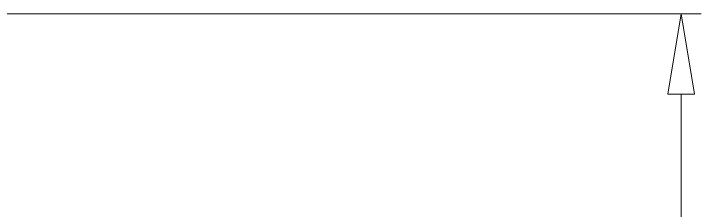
# Model space of a CAD drawing. Header units: millimetres. Extents: x 1786 to 4177, y -2705 to -1639.
# Drawn here: x 3549.7 to 3579.23, y -1819.2 to -1810.76 of the extents above; entities that cross this region are included whole.
import ezdxf

# ---------------------------------------------------------------- set-up
doc = ezdxf.new("R2010")
doc.units = ezdxf.units.MM
doc.layers.add('dim', color=3, linetype='Continuous', lineweight=9)
doc.styles.add('FFS', font='simfang0.ttf', dxfattribs={"width": 0.85})
doc.dimstyles.new('YanXiu', dxfattribs={"dimtxt": 2.5, "dimasz": 2.2, "dimexe": 1, "dimexo": 0.6, "dimgap": 0.66, "dimtad": 0, "dimzin": 9, "dimdsep": 46, "dimtxsty": 'FFS', "dimblk": 'CLOSEDBLANK', "dimcen": 0, "dimclrd": 256, "dimclre": 131, "dimclrt": 42, "dimazin": 2, "dimtfac": 1, "dimtofl": 0, "dimtmove": 0, "dimatfit": 3, "dimldrblk": 'CLOSEDBLANK', "dimfxl": 0, "dimlwd": 5, "dimlwe": 5, "dimarcsym": 0})

# ---------------------------------------------------------------- blocks, each defined once
blk = doc.blocks.new('_ClosedBlank')
at = {"color": 0, "linetype": 'ByBlock', "lineweight": -2}
for p, q in [((-1, 0.1667), (0, 0)), ((-1, 0.1667), (-1, -0.1667)), ((0, 0), (-1, -0.1667))]:
    blk.add_line(p, q, dxfattribs=at)
blk = doc.blocks.new('*D185')
at = {"layer": 'Defpoints', "color": 0}
for p in [(3310.122, -962.166), (3372.643, -962.166), (3369.491, -1065.178)]:
    blk.add_point(p, dxfattribs=at)
at = {"layer": 'dim', "color": 131, "lineweight": 5}
for p, q in [((3311.322, -962.166), (3373.842, -962.166)), ((3370.69, -1065.178), (3373.842, -1065.178))]:
    blk.add_line(p, q, dxfattribs=at)
at = {"layer": 'dim', "lineweight": 5}
for p, q in [((3372.643, -966.966), (3372.643, -1002.659)), ((3372.643, -1060.378), (3372.643, -1024.685))]:
    blk.add_line(p, q, dxfattribs=at)
at = {"layer": 'dim', "lineweight": 5, "xscale": 4.800000000000001, "yscale": 4.800000000000001, "zscale": 4.800000000000001}
for p, rotation in [((3372.643, -962.166), 90), ((3372.643, -1065.178), 270)]:
    blk.add_blockref('_ClosedBlank', p, dxfattribs=dict(at, rotation=rotation))
at = {"layer": 'dim', "color": 42, "insert": (3372.643, -1013.672), "char_height": 6, "attachment_point": 5, "rotation": 90, "style": 'FFS'}
blk.add_mtext('103.01', dxfattribs=at)
blk = doc.blocks.new('*u186')
at = {"layer": 'dim'}
dim = blk.add_linear_dim(base=(79.714, 103.012), p1=(76.562, 0), p2=(17.194, 103.012), angle=90, dimstyle='YanXiu', override={"dimtxt": 6, "dimasz": 4.8, "dimexe": 1.1994, "dimexo": 1.1994, "dimgap": 1.1994, "dimzin": 8}, dxfattribs=at)
dim.commit()
dim.dimension.update_dxf_attribs({"geometry": '*D185', "text_midpoint": (79.714, 51.506), "insert": (-3292.929, 1065.178)})
blk = doc.blocks.new('*u349')
at = {"xscale": 0.7200000000002547, "yscale": 0.7199999999997999, "zscale": 0.72}
blk.add_blockref('*u186', (-71.466, 13.678), dxfattribs=at)

msp = doc.modelspace()

# ---------------------------------------------------------------- block references
msp.add_blockref('*u349', (3592.438, -1898.608))

doc.saveas('drawing.dxf')
